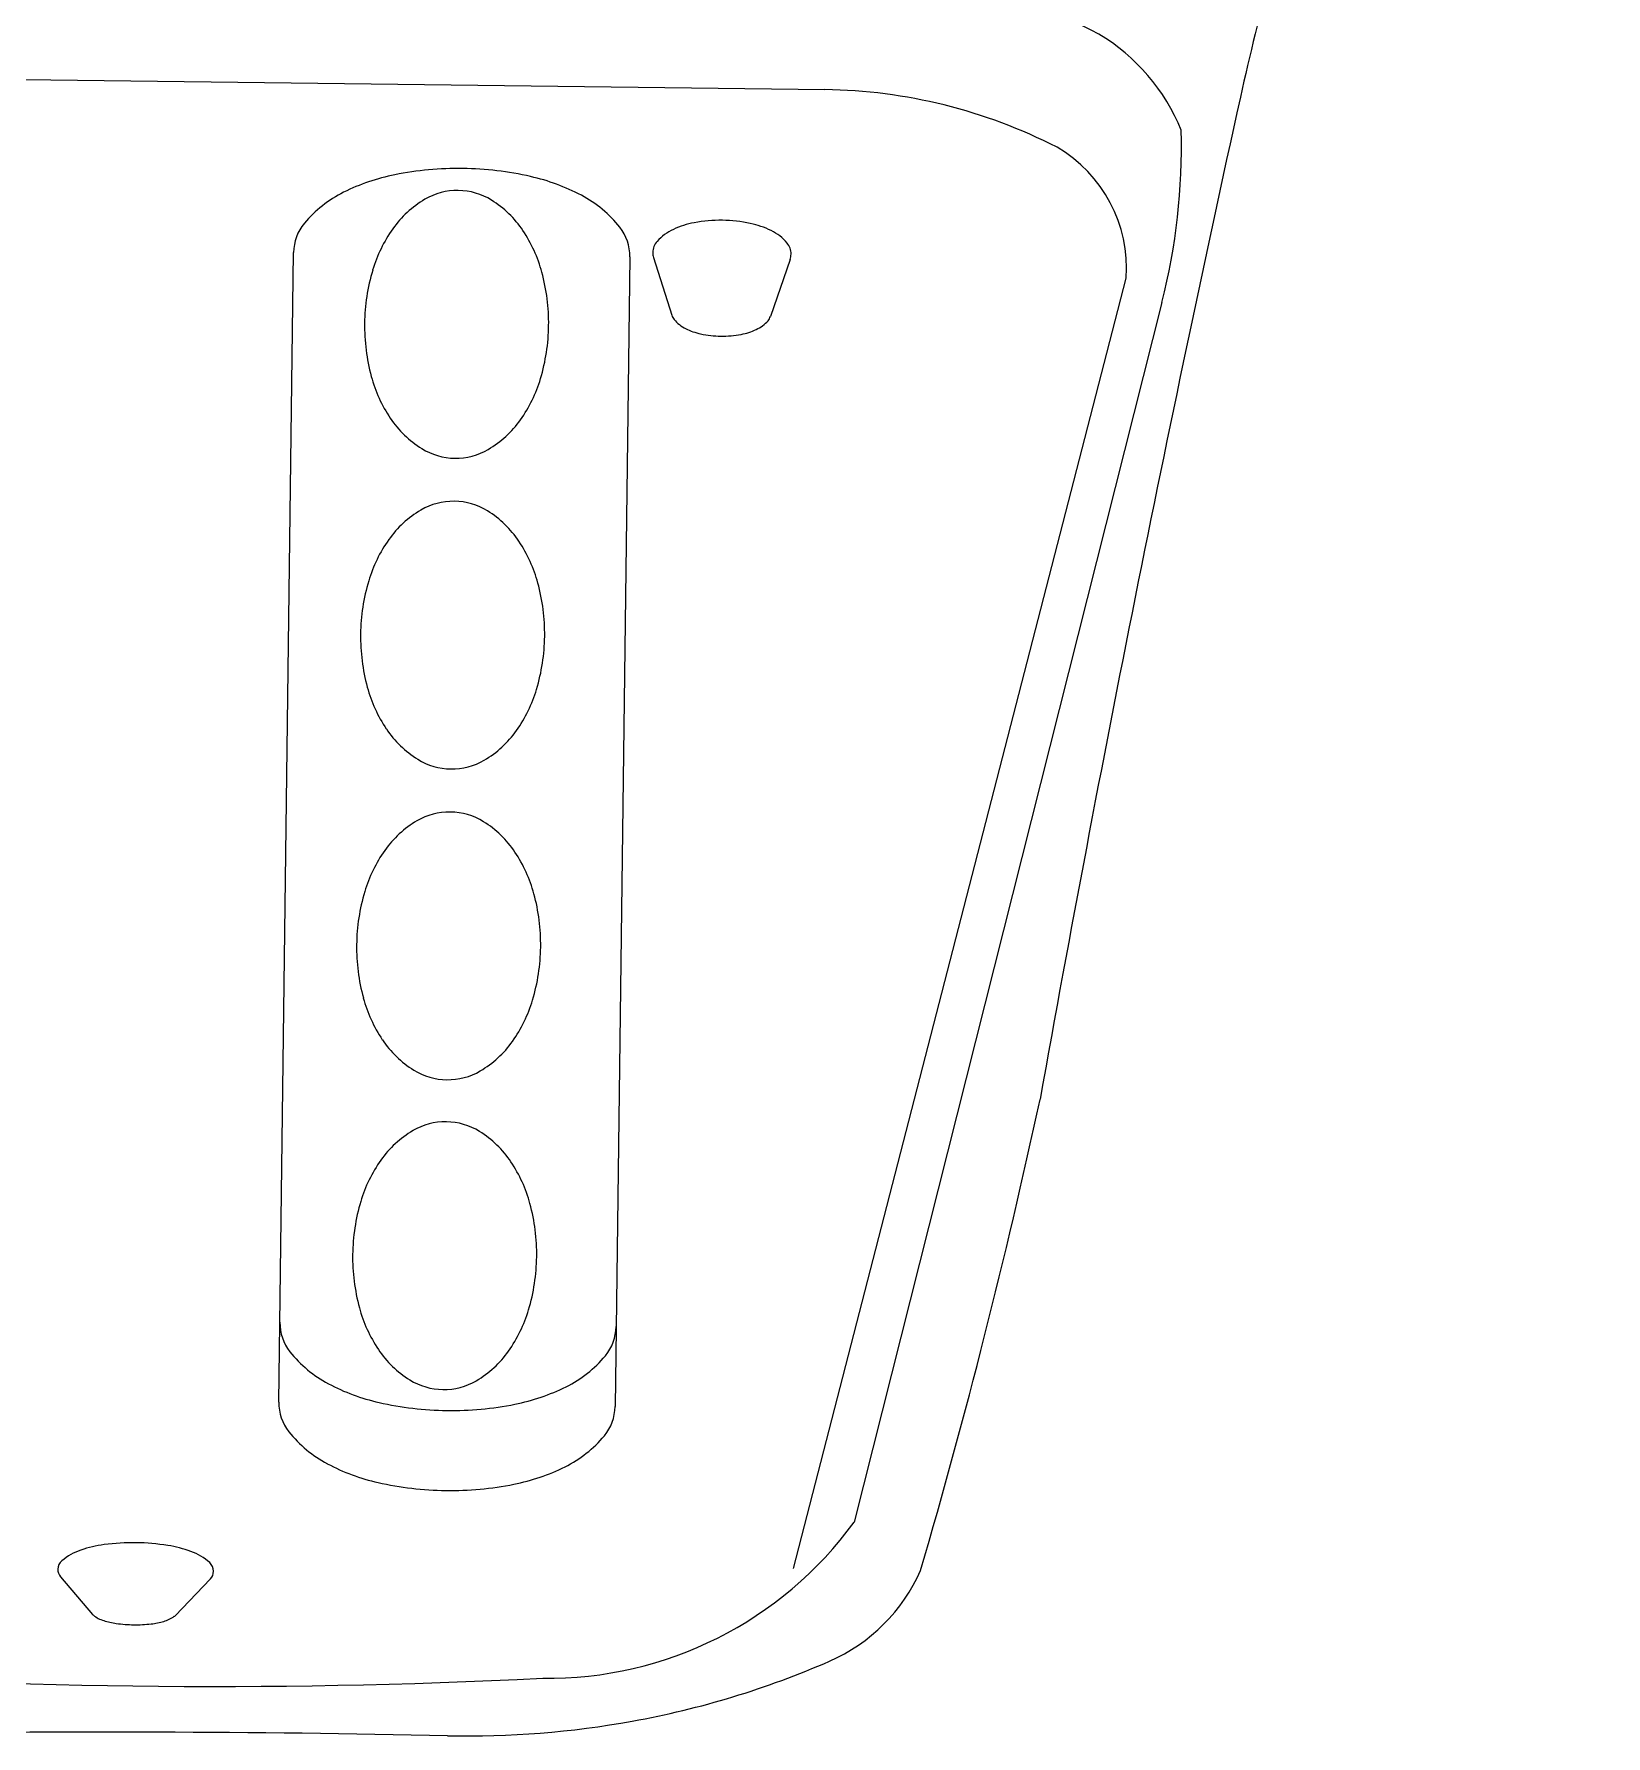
# Model space of a CAD drawing. Extents: x 944 to 1031, y 781 to 934.
# Drawn here: x 1011.55 to 1019.15, y 867.34 to 875.57 of the extents above; entities that cross this region are included whole.
import ezdxf

# ---------------------------------------------------------------- set-up
doc = ezdxf.new("R2010")
doc.units = 0
doc.header["$MEASUREMENT"] = 0
for name, color, linetype in [('1', 4, 'Continuous'), ('PARTS', 7, 'Continuous'), ('SHELL', 3, 'Continuous')]:
    doc.layers.add(name, color=color, linetype=linetype)

# ---------------------------------------------------------------- blocks, each defined once
blk = doc.blocks.new('2006 ARIA')
at = {"layer": 'PARTS', "color": 3}
for p, q in [((64.4548, 72.7083), (70.9442, 72.625)), ((70.1162, 71.8133), (70.2042, 71.5348)), ((70.7761, 71.8048), (70.681, 71.5287)), ((70.7917, 65.478), (72.4003, 71.7147)), ((67.2497, 65.439), (67.4047, 65.2561)), ((67.8032, 65.2504), (67.9741, 65.4282))]:
    blk.add_line(p, q, dxfattribs=at)
at = {"layer": 'PARTS', "color": 2}
for p, q in [((68.3051, 66.2818), (68.3764, 71.8382)), ((70.0013, 71.8174), (69.93, 66.2609)), ((72.5732, 71.5962), (71.0854, 65.7028))]:
    blk.add_line(p, q, dxfattribs=at)
for centre, radius, start, end in [((70.9316, 70.3475), 2.8757, 62.29914, 89.2649), ((71.7733, 72.0674), 0.9632, 22.04409, 59.07075), ((69.5763, 72.352), 3.0907, 345.84663, 1.42619), ((69.0588, 71.2402), 0.9922, 101.23358, 116.36727), ((69.1739, 70.6608), 1.583, 89.2649, 101.23358), ((69.1739, 70.6608), 1.583, 77.29621, 89.2649), ((68.8775, 71.606), 0.5839, 116.36727, 140.27952), ((69.3038, 71.237), 0.9922, 62.16253, 77.29621), ((69.4945, 71.5981), 0.5839, 38.25028, 62.16253), ((68.6014, 71.8353), 0.2251, 140.27952, 179.2649), ((69.7763, 71.8203), 0.2251, 359.2649, 38.25028), ((68.5301, 66.2789), 0.2251, 179.2649, 218.25028), ((69.705, 66.2638), 0.2251, 320.27952, 359.2649), ((68.812, 66.5011), 0.5839, 218.25028, 242.16253), ((69.429, 66.4932), 0.5839, 296.36727, 320.27952), ((69.0026, 66.8621), 0.9922, 242.16253, 257.29621), ((69.2476, 66.859), 0.9922, 281.23358, 296.36727), ((69.1325, 67.4384), 1.583, 257.29621, 269.2649), ((69.1325, 67.4384), 1.583, 269.2649, 281.23358), ((69.6036, 66.7798), 1.8318, 269.2649, 323.99179), ((68.0044, 96.4607), 31.552, 265.66865, 272.86251)]:
    blk.add_arc(centre, radius, start, end, dxfattribs=at)
at = {"layer": 'PARTS', "color": 3}
for centre, radius, start, end in [((70.9117, 70.0967), 2.5286, 62.8399, 89.2649), ((71.7229, 71.7606), 0.6789, 356.12385, 59.64822), ((69.1684, 71.8259), 0.3117, 89.2649, 120.32354), ((69.1684, 71.8259), 0.3117, 58.20625, 89.2649), ((69.2632, 71.6639), 0.4993, 120.32354, 144.74581), ((69.0696, 71.6664), 0.4993, 33.78399, 58.20625), ((70.3901, 71.5625), 0.4265, 100.42066, 114.72358), ((70.4395, 71.2938), 0.6997, 89.2649, 100.42066), ((70.4395, 71.2938), 0.6997, 78.10913, 89.2649), ((70.4958, 71.5611), 0.4265, 63.80622, 78.10913), ((69.4151, 71.5565), 0.6854, 144.74581, 163.36347), ((68.9149, 71.5629), 0.6854, 15.16632, 33.78399), ((70.1936, 71.8377), 0.0812, 138.24062, 179.2649), ((70.3121, 71.7319), 0.24, 114.72358, 138.24062), ((70.5781, 71.7285), 0.24, 40.28918, 63.80622), ((70.6993, 71.8312), 0.0812, 359.2649, 40.28918), ((70.1936, 71.8377), 0.0812, 179.2649, 197.52814), ((70.6993, 71.8312), 0.0812, 341.00165, 359.2649), ((69.6565, 71.4844), 0.9373, 163.36347, 179.2649), ((68.6718, 71.497), 0.9373, 359.2649, 15.16632), ((69.6565, 71.4844), 0.9373, 179.2649, 195.16632), ((68.6718, 71.497), 0.9373, 343.36347, 359.2649), ((70.2617, 71.553), 0.0603, 197.52814, 219.85013), ((70.3485, 71.6254), 0.1734, 219.85013, 243.46004), ((70.4074, 71.7434), 0.3053, 243.46004, 257.93943), ((70.539, 71.623), 0.1734, 295.06975, 318.67966), ((70.6239, 71.5483), 0.0603, 318.67966, 341.00165), ((70.4477, 71.9319), 0.498, 257.93943, 269.2649), ((70.4477, 71.9319), 0.498, 269.2649, 280.59036), ((70.4831, 71.7424), 0.3053, 280.59036, 295.06975), ((69.4134, 71.4185), 0.6854, 195.16632, 213.78399), ((68.9132, 71.4249), 0.6854, 324.74581, 343.36347), ((69.2587, 71.315), 0.4993, 213.78399, 238.20625), ((69.0651, 71.3175), 0.4993, 300.32354, 324.74581), ((69.1598, 71.1555), 0.3117, 238.20625, 269.2649), ((69.1598, 71.1555), 0.3117, 269.2649, 300.32354), ((69.2439, 70.1622), 0.4993, 120.32354, 144.74581), ((69.1492, 70.3242), 0.3117, 89.2649, 120.32354), ((69.1492, 70.3242), 0.3117, 58.20625, 89.2649), ((69.0503, 70.1647), 0.4993, 33.78399, 58.20625), ((69.3959, 70.0548), 0.6854, 144.74581, 163.36347), ((68.8957, 70.0613), 0.6854, 15.16632, 33.78399), ((69.6372, 69.9827), 0.9373, 163.36347, 179.2649), ((68.6525, 69.9953), 0.9373, 359.2649, 15.16632), ((69.6372, 69.9827), 0.9373, 179.2649, 195.16632), ((68.6525, 69.9953), 0.9373, 343.36347, 359.2649), ((69.3941, 69.9168), 0.6854, 195.16632, 213.78399), ((68.8939, 69.9232), 0.6854, 324.74581, 343.36347), ((69.2395, 69.8134), 0.4993, 213.78399, 238.20625), ((69.0458, 69.8158), 0.4993, 300.32354, 324.74581), ((69.1406, 69.6538), 0.3117, 238.20625, 269.2649), ((69.1406, 69.6538), 0.3117, 269.2649, 300.32354), ((69.2247, 68.6605), 0.4993, 120.32354, 144.74581), ((69.1299, 68.8225), 0.3117, 89.2649, 120.32354), ((69.1299, 68.8225), 0.3117, 58.20625, 89.2649), ((69.031, 68.663), 0.4993, 33.78399, 58.20625), ((69.3766, 68.5531), 0.6854, 144.74581, 163.36347), ((68.8764, 68.5596), 0.6854, 15.16632, 33.78399), ((69.618, 68.481), 0.9373, 163.36347, 179.2649), ((68.6333, 68.4937), 0.9373, 359.2649, 15.16632), ((69.618, 68.481), 0.9373, 179.2649, 195.16632), ((68.6333, 68.4937), 0.9373, 343.36347, 359.2649), ((69.3748, 68.4151), 0.6854, 195.16632, 213.78399), ((68.8746, 68.4215), 0.6854, 324.74581, 343.36347), ((69.2202, 68.3117), 0.4993, 213.78399, 238.20625), ((69.0266, 68.3141), 0.4993, 300.32354, 324.74581), ((69.1213, 68.1521), 0.3117, 238.20625, 269.2649), ((69.1213, 68.1521), 0.3117, 269.2649, 300.32354), ((69.1107, 67.3255), 0.3117, 89.2649, 120.32354), ((69.1107, 67.3255), 0.3117, 58.20625, 89.2649), ((69.2055, 67.1635), 0.4993, 120.32354, 144.74581), ((69.0118, 67.1659), 0.4993, 33.78399, 58.20625), ((69.3574, 67.0561), 0.6854, 144.74581, 163.36347), ((68.8572, 67.0625), 0.6854, 15.16632, 33.78399), ((69.5988, 66.984), 0.9373, 163.36347, 179.2649), ((68.6141, 66.9966), 0.9373, 359.2649, 15.16632), ((69.5988, 66.984), 0.9373, 179.2649, 195.16632), ((68.6141, 66.9966), 0.9373, 343.36347, 359.2649), ((69.3556, 66.918), 0.6854, 195.16632, 213.78399), ((68.8554, 66.9245), 0.6854, 324.74581, 343.36347), ((68.5351, 66.6656), 0.2251, 179.2649, 218.25028), ((69.7099, 66.6505), 0.2251, 320.27952, 359.2649), ((69.201, 66.8146), 0.4993, 213.78399, 238.20625), ((68.8169, 66.8878), 0.5839, 218.25028, 242.16253), ((69.0073, 66.8171), 0.4993, 300.32354, 324.74581), ((69.4339, 66.8798), 0.5839, 296.36727, 320.27952), ((69.0076, 67.2488), 0.9922, 242.16253, 257.29621), ((69.1021, 66.6551), 0.3117, 238.20625, 269.2649), ((69.1021, 66.6551), 0.3117, 269.2649, 300.32354), ((69.2526, 67.2457), 0.9922, 281.23358, 296.36727), ((69.1375, 67.8251), 1.583, 257.29621, 269.2649), ((69.1375, 67.8251), 1.583, 269.2649, 281.23358), ((67.4407, 65.2943), 0.2884, 108.712, 129.70951), ((67.5393, 65.0032), 0.5958, 97.58544, 108.712), ((67.6011, 64.5392), 1.0639, 89.2649, 97.58544), ((67.6011, 64.5392), 1.0639, 80.94435, 89.2649), ((67.6748, 65.0014), 0.5958, 69.81779, 80.94435), ((67.7808, 65.2899), 0.2884, 48.82028, 69.81779), ((67.2913, 65.4742), 0.0545, 129.70951, 179.2649), ((67.2913, 65.4742), 0.0545, 179.2649, 220.2926), ((67.9348, 65.466), 0.0545, 359.2649, 48.82028), ((67.9348, 65.466), 0.0545, 316.12576, 359.2649), ((67.4225, 65.2712), 0.0233, 220.2926, 232.98548), ((67.5097, 65.3869), 0.1682, 232.98548, 252.35347), ((67.57, 65.5764), 0.367, 252.35347, 262.08697), ((67.6468, 65.5754), 0.367, 276.44282, 286.17632), ((67.7021, 65.3844), 0.1682, 286.17632, 305.54432), ((67.7864, 65.2665), 0.0233, 305.54432, 316.12576), ((67.6123, 65.8806), 0.6741, 262.08697, 269.2649), ((67.6123, 65.8806), 0.6741, 269.2649, 276.44282)]:
    blk.add_arc(centre, radius, start, end, dxfattribs=at)
at = {"layer": 'SHELL', "linetype": 'Continuous'}
for centre, radius, start, end in [((68.3815, 49.229), 26.287, 60.06928, 77.84403), ((84.68, 69.9986), 12.0105, 161.5386, 167.54711), ((193.4553, 45.9775), 123.4066, 167.547106, 169.840187), ((40.1628, 74.6059), 32.5521, 343.69951, 347.83402), ((70.6266, 65.8117), 0.8516, 293.56528, 336.30154), ((69.245, 68.9793), 4.3075, 280.27567, 293.56528), ((69.216, 69.139), 4.4697, 268.77088, 280.27567), ((67.4793, -11.8082), 76.4961, 88.770884, 90.874739)]:
    blk.add_arc(centre, radius, start, end, dxfattribs=at)

msp = doc.modelspace()

# ---------------------------------------------------------------- block references
at = {"layer": '1'}
msp.add_blockref('2006 ARIA', (944.4328, 802.6753), dxfattribs=at)

doc.saveas('drawing.dxf')
